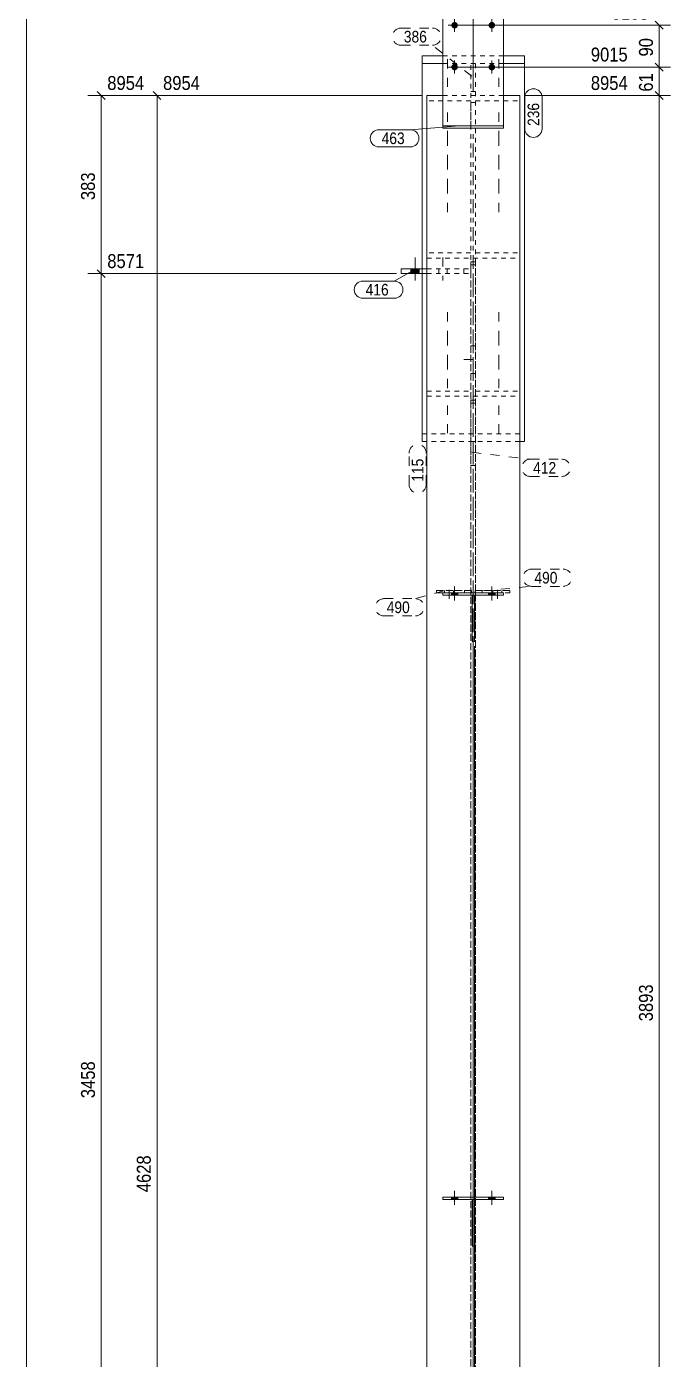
# Model space of a CAD drawing. Header units: millimetres. Extents: x 2 to 579, y 1 to 825.
# Drawn here: x 5 to 143.4, y 393.4 to 680 of the extents above; entities that cross this region are included whole.
import ezdxf

# ---------------------------------------------------------------- set-up
doc = ezdxf.new("R2010")
doc.units = ezdxf.units.MM
for name, pattern in [('XKITLINE00', [0]), ('XKITLINE01', [4, 1, -1, 1, -1]), ('XKITLINE02', [4, 2, -2]), ('XKITLINE03', [6, 3, -1, 1, -1])]:
    doc.linetypes.add(name, pattern=pattern)
for name, color, linetype, lineweight in [('Bolt', 3, 'Continuous', 0), ('Dimensions', 7, 'Continuous', 0), ('DrawingSheet', 5, 'Continuous', 0), ('Part', 2, 'Continuous', 0), ('PartMark', 7, 'Continuous', 0)]:
    doc.layers.add(name, color=color, linetype=linetype, lineweight=lineweight)
doc.styles.add('ARIAL', font='ARIAL.TTF')

# ---------------------------------------------------------------- blocks, each defined once
blk = doc.blocks.new('*A48')
at = {"layer": 'Bolt', "color": 3, "linetype": 'XKITLINE02', "lineweight": 0}
for p, q in [((95.54, 667.07), (95.54, 673.62)), ((106.54, 667.07), (106.54, 673.62)), ((95.54, 655.61), (95.54, 662.17)), ((106.54, 655.61), (106.54, 662.17)), ((95.54, 650.45), (95.54, 657.01)), ((106.54, 650.45), (106.54, 657.01)), ((95.54, 645.3), (95.54, 651.85)), ((106.54, 645.3), (106.54, 651.85)), ((95.54, 640.14), (95.54, 646.7)), ((106.54, 640.14), (106.54, 646.7)), ((95.54, 612.64), (95.54, 619.2)), ((106.54, 612.64), (106.54, 619.2)), ((95.54, 607.49), (95.54, 614.04)), ((106.54, 607.49), (106.54, 614.04)), ((95.54, 602.33), (95.54, 608.89)), ((106.54, 602.33), (106.54, 608.89)), ((95.54, 592.59), (95.54, 599.15)), ((106.54, 592.59), (106.54, 599.15))]:
    blk.add_line(p, q, dxfattribs=at)
blk = doc.blocks.new('*A50')
at = {"layer": 'Bolt', "color": 3, "linetype": 'XKITLINE02', "lineweight": 0}
for p, q in [((100.54, 611.43), (101.54, 611.43)), ((99.04, 608.43), (103.04, 608.43)), ((100.54, 605.43), (101.54, 605.43))]:
    blk.add_line(p, q, dxfattribs=at)
blk = doc.blocks.new('*A52')
at = {"layer": 'Bolt'}
for points in [[(97.07, 681.05), (97.11, 681.05), (97.14, 681.05), (97.18, 681.04), (97.21, 681.03), (97.24, 681.02), (97.28, 681.01), (97.31, 681), (97.34, 680.99), (97.37, 680.97), (97.4, 680.95), (97.43, 680.93), (97.46, 680.91), (97.48, 680.89), (97.51, 680.87), (97.53, 680.85), (97.56, 680.82), (97.58, 680.8), (97.6, 680.77), (97.62, 680.74), (97.64, 680.71), (97.66, 680.68), (97.67, 680.65), (97.69, 680.62), (97.7, 680.59), (97.71, 680.56), (97.72, 680.52), (97.73, 680.49), (97.73, 680.46), (97.74, 680.42), (97.74, 680.39), (97.74, 680.35), (97.74, 680.32), (97.74, 680.28), (97.73, 680.25), (97.73, 680.22), (97.72, 680.18), (97.71, 680.15), (97.7, 680.12), (97.69, 680.08), (97.67, 680.05), (97.66, 680.02), (97.64, 679.99), (97.62, 679.96), (97.6, 679.94), (97.58, 679.91), (97.56, 679.88), (97.53, 679.86), (97.51, 679.83), (97.48, 679.81), (97.46, 679.79), (97.43, 679.77), (97.4, 679.75), (97.37, 679.74), (97.34, 679.72), (97.31, 679.71), (97.28, 679.69), (97.24, 679.68), (97.21, 679.67), (97.18, 679.67), (97.14, 679.66), (97.11, 679.66), (97.07, 679.65), (97.04, 679.65), (97.01, 679.65), (96.97, 679.66), (96.94, 679.66), (96.9, 679.67), (96.87, 679.67), (96.84, 679.68), (96.8, 679.69), (96.77, 679.71), (96.74, 679.72), (96.71, 679.74), (96.68, 679.75), (96.65, 679.77), (96.62, 679.79), (96.6, 679.81), (96.57, 679.83), (96.54, 679.86), (96.52, 679.88), (96.5, 679.91), (96.48, 679.94), (96.46, 679.96), (96.44, 679.99), (96.42, 680.02), (96.41, 680.05), (96.39, 680.08), (96.38, 680.12), (96.37, 680.15), (96.36, 680.18), (96.35, 680.22), (96.35, 680.25), (96.34, 680.28), (96.34, 680.32), (96.34, 680.35), (96.34, 680.39), (96.34, 680.42), (96.35, 680.46), (96.35, 680.49), (96.36, 680.52), (96.37, 680.56), (96.38, 680.59), (96.39, 680.62), (96.41, 680.65), (96.42, 680.68), (96.44, 680.71), (96.46, 680.74), (96.48, 680.77), (96.5, 680.8), (96.52, 680.82), (96.54, 680.85), (96.57, 680.87), (96.6, 680.89), (96.62, 680.91), (96.65, 680.93), (96.68, 680.95), (96.71, 680.97), (96.74, 680.99), (96.77, 681), (96.8, 681.01), (96.84, 681.02), (96.87, 681.03), (96.9, 681.04), (96.94, 681.05), (96.97, 681.05), (97.01, 681.05), (97.04, 681.05)], [(97.07, 672.05), (97.11, 672.05), (97.14, 672.05), (97.18, 672.04), (97.21, 672.03), (97.24, 672.02), (97.28, 672.01), (97.31, 672), (97.34, 671.99), (97.37, 671.97), (97.4, 671.95), (97.43, 671.93), (97.46, 671.91), (97.48, 671.89), (97.51, 671.87), (97.53, 671.85), (97.56, 671.82), (97.58, 671.8), (97.6, 671.77), (97.62, 671.74), (97.64, 671.71), (97.66, 671.68), (97.67, 671.65), (97.69, 671.62), (97.7, 671.59), (97.71, 671.56), (97.72, 671.52), (97.73, 671.49), (97.73, 671.46), (97.74, 671.42), (97.74, 671.39), (97.74, 671.35), (97.74, 671.32), (97.74, 671.28), (97.73, 671.25), (97.73, 671.22), (97.72, 671.18), (97.71, 671.15), (97.7, 671.12), (97.69, 671.08), (97.67, 671.05), (97.66, 671.02), (97.64, 670.99), (97.62, 670.96), (97.6, 670.94), (97.58, 670.91), (97.56, 670.88), (97.53, 670.86), (97.51, 670.83), (97.48, 670.81), (97.46, 670.79), (97.43, 670.77), (97.4, 670.75), (97.37, 670.74), (97.34, 670.72), (97.31, 670.71), (97.28, 670.69), (97.24, 670.68), (97.21, 670.67), (97.18, 670.67), (97.14, 670.66), (97.11, 670.66), (97.07, 670.65), (97.04, 670.65), (97.01, 670.65), (96.97, 670.66), (96.94, 670.66), (96.9, 670.67), (96.87, 670.67), (96.84, 670.68), (96.8, 670.69), (96.77, 670.71), (96.74, 670.72), (96.71, 670.74), (96.68, 670.75), (96.65, 670.77), (96.62, 670.79), (96.6, 670.81), (96.57, 670.83), (96.54, 670.86), (96.52, 670.88), (96.5, 670.91), (96.48, 670.94), (96.46, 670.96), (96.44, 670.99), (96.42, 671.02), (96.41, 671.05), (96.39, 671.08), (96.38, 671.12), (96.37, 671.15), (96.36, 671.18), (96.35, 671.22), (96.35, 671.25), (96.34, 671.28), (96.34, 671.32), (96.34, 671.35), (96.34, 671.39), (96.34, 671.42), (96.35, 671.46), (96.35, 671.49), (96.36, 671.52), (96.37, 671.56), (96.38, 671.59), (96.39, 671.62), (96.41, 671.65), (96.42, 671.68), (96.44, 671.71), (96.46, 671.74), (96.48, 671.77), (96.5, 671.8), (96.52, 671.82), (96.54, 671.85), (96.57, 671.87), (96.6, 671.89), (96.62, 671.91), (96.65, 671.93), (96.68, 671.95), (96.71, 671.97), (96.74, 671.99), (96.77, 672), (96.8, 672.01), (96.84, 672.02), (96.87, 672.03), (96.9, 672.04), (96.94, 672.05), (96.97, 672.05), (97.01, 672.05), (97.04, 672.05)]]:
    blk.add_hatch(color=3, dxfattribs=at).paths.add_polyline_path(points, flags=17)
at = {"layer": 'Bolt', "color": 3, "linetype": 'XKITLINE00', "lineweight": 0}
for p, q in [((98.44, 680.35), (95.64, 680.35)), ((97.04, 681.75), (97.04, 678.95)), ((98.44, 671.35), (95.64, 671.35)), ((97.04, 672.75), (97.04, 669.95))]:
    blk.add_line(p, q, dxfattribs=at)
blk = doc.blocks.new('*A53')
at = {"layer": 'Bolt'}
for points in [[(105.07, 681.05), (105.11, 681.05), (105.14, 681.05), (105.18, 681.04), (105.21, 681.03), (105.24, 681.02), (105.28, 681.01), (105.31, 681), (105.34, 680.99), (105.37, 680.97), (105.4, 680.95), (105.43, 680.93), (105.46, 680.91), (105.48, 680.89), (105.51, 680.87), (105.53, 680.85), (105.56, 680.82), (105.58, 680.8), (105.6, 680.77), (105.62, 680.74), (105.64, 680.71), (105.66, 680.68), (105.67, 680.65), (105.69, 680.62), (105.7, 680.59), (105.71, 680.56), (105.72, 680.52), (105.73, 680.49), (105.73, 680.46), (105.74, 680.42), (105.74, 680.39), (105.74, 680.35), (105.74, 680.32), (105.74, 680.28), (105.73, 680.25), (105.73, 680.22), (105.72, 680.18), (105.71, 680.15), (105.7, 680.12), (105.69, 680.08), (105.67, 680.05), (105.66, 680.02), (105.64, 679.99), (105.62, 679.96), (105.6, 679.94), (105.58, 679.91), (105.56, 679.88), (105.53, 679.86), (105.51, 679.83), (105.48, 679.81), (105.46, 679.79), (105.43, 679.77), (105.4, 679.75), (105.37, 679.74), (105.34, 679.72), (105.31, 679.71), (105.28, 679.69), (105.24, 679.68), (105.21, 679.67), (105.18, 679.67), (105.14, 679.66), (105.11, 679.66), (105.07, 679.65), (105.04, 679.65), (105.01, 679.65), (104.97, 679.66), (104.94, 679.66), (104.9, 679.67), (104.87, 679.67), (104.84, 679.68), (104.8, 679.69), (104.77, 679.71), (104.74, 679.72), (104.71, 679.74), (104.68, 679.75), (104.65, 679.77), (104.62, 679.79), (104.6, 679.81), (104.57, 679.83), (104.54, 679.86), (104.52, 679.88), (104.5, 679.91), (104.48, 679.94), (104.46, 679.96), (104.44, 679.99), (104.42, 680.02), (104.41, 680.05), (104.39, 680.08), (104.38, 680.12), (104.37, 680.15), (104.36, 680.18), (104.35, 680.22), (104.35, 680.25), (104.34, 680.28), (104.34, 680.32), (104.34, 680.35), (104.34, 680.39), (104.34, 680.42), (104.35, 680.46), (104.35, 680.49), (104.36, 680.52), (104.37, 680.56), (104.38, 680.59), (104.39, 680.62), (104.41, 680.65), (104.42, 680.68), (104.44, 680.71), (104.46, 680.74), (104.48, 680.77), (104.5, 680.8), (104.52, 680.82), (104.54, 680.85), (104.57, 680.87), (104.6, 680.89), (104.62, 680.91), (104.65, 680.93), (104.68, 680.95), (104.71, 680.97), (104.74, 680.99), (104.77, 681), (104.8, 681.01), (104.84, 681.02), (104.87, 681.03), (104.9, 681.04), (104.94, 681.05), (104.97, 681.05), (105.01, 681.05), (105.04, 681.05)], [(105.07, 672.05), (105.11, 672.05), (105.14, 672.05), (105.18, 672.04), (105.21, 672.03), (105.24, 672.02), (105.28, 672.01), (105.31, 672), (105.34, 671.99), (105.37, 671.97), (105.4, 671.95), (105.43, 671.93), (105.46, 671.91), (105.48, 671.89), (105.51, 671.87), (105.53, 671.85), (105.56, 671.82), (105.58, 671.8), (105.6, 671.77), (105.62, 671.74), (105.64, 671.71), (105.66, 671.68), (105.67, 671.65), (105.69, 671.62), (105.7, 671.59), (105.71, 671.56), (105.72, 671.52), (105.73, 671.49), (105.73, 671.46), (105.74, 671.42), (105.74, 671.39), (105.74, 671.35), (105.74, 671.32), (105.74, 671.28), (105.73, 671.25), (105.73, 671.22), (105.72, 671.18), (105.71, 671.15), (105.7, 671.12), (105.69, 671.08), (105.67, 671.05), (105.66, 671.02), (105.64, 670.99), (105.62, 670.96), (105.6, 670.94), (105.58, 670.91), (105.56, 670.88), (105.53, 670.86), (105.51, 670.83), (105.48, 670.81), (105.46, 670.79), (105.43, 670.77), (105.4, 670.75), (105.37, 670.74), (105.34, 670.72), (105.31, 670.71), (105.28, 670.69), (105.24, 670.68), (105.21, 670.67), (105.18, 670.67), (105.14, 670.66), (105.11, 670.66), (105.07, 670.65), (105.04, 670.65), (105.01, 670.65), (104.97, 670.66), (104.94, 670.66), (104.9, 670.67), (104.87, 670.67), (104.84, 670.68), (104.8, 670.69), (104.77, 670.71), (104.74, 670.72), (104.71, 670.74), (104.68, 670.75), (104.65, 670.77), (104.62, 670.79), (104.6, 670.81), (104.57, 670.83), (104.54, 670.86), (104.52, 670.88), (104.5, 670.91), (104.48, 670.94), (104.46, 670.96), (104.44, 670.99), (104.42, 671.02), (104.41, 671.05), (104.39, 671.08), (104.38, 671.12), (104.37, 671.15), (104.36, 671.18), (104.35, 671.22), (104.35, 671.25), (104.34, 671.28), (104.34, 671.32), (104.34, 671.35), (104.34, 671.39), (104.34, 671.42), (104.35, 671.46), (104.35, 671.49), (104.36, 671.52), (104.37, 671.56), (104.38, 671.59), (104.39, 671.62), (104.41, 671.65), (104.42, 671.68), (104.44, 671.71), (104.46, 671.74), (104.48, 671.77), (104.5, 671.8), (104.52, 671.82), (104.54, 671.85), (104.57, 671.87), (104.6, 671.89), (104.62, 671.91), (104.65, 671.93), (104.68, 671.95), (104.71, 671.97), (104.74, 671.99), (104.77, 672), (104.8, 672.01), (104.84, 672.02), (104.87, 672.03), (104.9, 672.04), (104.94, 672.05), (104.97, 672.05), (105.01, 672.05), (105.04, 672.05)]]:
    blk.add_hatch(color=3, dxfattribs=at).paths.add_polyline_path(points, flags=17)
at = {"layer": 'Bolt', "color": 3, "linetype": 'XKITLINE00', "lineweight": 0}
for p, q in [((106.44, 680.35), (103.64, 680.35)), ((105.04, 681.75), (105.04, 678.95)), ((106.44, 671.35), (103.64, 671.35)), ((105.04, 672.75), (105.04, 669.95))]:
    blk.add_line(p, q, dxfattribs=at)
blk = doc.blocks.new('*A54')
at = {"layer": 'Bolt'}
for points in [[(97.74, 428.31), (97.74, 427.81), (96.34, 427.81), (96.34, 428.31)], [(97.74, 428.31), (97.74, 427.81), (96.34, 427.81), (96.34, 428.31)], [(105.74, 428.31), (105.74, 427.81), (104.34, 427.81), (104.34, 428.31)], [(105.74, 428.31), (105.74, 427.81), (104.34, 427.81), (104.34, 428.31)]]:
    blk.add_hatch(color=3, dxfattribs=at).paths.add_polyline_path(points, flags=17)
at = {"layer": 'Bolt', "color": 3, "linetype": 'XKITLINE00', "lineweight": 0}
for p, q in [((96.34, 427.81), (96.34, 428.31)), ((96.34, 427.81), (96.34, 428.31)), ((97.04, 426.65), (97.04, 429.65)), ((97.04, 426.65), (97.04, 429.65)), ((97.74, 427.81), (97.74, 428.31)), ((97.74, 427.81), (97.74, 428.31)), ((104.34, 427.81), (104.34, 428.31)), ((104.34, 427.81), (104.34, 428.31)), ((105.04, 426.65), (105.04, 429.65)), ((105.04, 426.65), (105.04, 429.65)), ((105.74, 427.81), (105.74, 428.31)), ((105.74, 427.81), (105.74, 428.31))]:
    blk.add_line(p, q, dxfattribs=at)
blk = doc.blocks.new('*A55')
at = {"layer": 'Bolt', "color": 3, "linetype": 'XKITLINE02', "lineweight": 0}
for p, q in [((95.84, 556.96), (95.84, 559.96)), ((94.86, 558.31), (94.86, 558.81)), ((96.82, 558.31), (96.82, 558.81))]:
    blk.add_line(p, q, dxfattribs=at)
blk = doc.blocks.new('*A56')
at = {"layer": 'Bolt', "color": 3, "linetype": 'XKITLINE02', "lineweight": 0}
for p, q in [((106.24, 556.96), (106.24, 559.96)), ((105.26, 558.31), (105.26, 558.81)), ((107.22, 558.31), (107.22, 558.81))]:
    blk.add_line(p, q, dxfattribs=at)
blk = doc.blocks.new('*A57')
at = {"layer": 'Bolt'}
for points in [[(97.74, 558.31), (97.74, 557.81), (96.34, 557.81), (96.34, 558.31)], [(97.74, 558.31), (97.74, 557.81), (96.34, 557.81), (96.34, 558.31)], [(105.74, 558.31), (105.74, 557.81), (104.34, 557.81), (104.34, 558.31)], [(105.74, 558.31), (105.74, 557.81), (104.34, 557.81), (104.34, 558.31)]]:
    blk.add_hatch(color=3, dxfattribs=at).paths.add_polyline_path(points, flags=17)
at = {"layer": 'Bolt', "color": 3, "linetype": 'XKITLINE00', "lineweight": 0}
for p, q in [((97.04, 556.65), (97.04, 559.65)), ((97.04, 556.65), (97.04, 559.65)), ((105.04, 556.65), (105.04, 559.65)), ((105.04, 556.65), (105.04, 559.65)), ((96.34, 557.81), (96.34, 558.31)), ((96.34, 557.81), (96.34, 558.31)), ((97.74, 557.81), (97.74, 558.31)), ((97.74, 557.81), (97.74, 558.31)), ((104.34, 557.81), (104.34, 558.31)), ((104.34, 557.81), (104.34, 558.31)), ((105.74, 557.81), (105.74, 558.31)), ((105.74, 557.81), (105.74, 558.31))]:
    blk.add_line(p, q, dxfattribs=at)
blk = doc.blocks.new('*A59')
at = {"layer": 'Bolt'}
blk.add_hatch(color=3, dxfattribs=at).paths.add_polyline_path([(87.64, 626.93), (87.64, 627.93), (89.44, 627.93), (89.44, 626.93)], flags=17)
blk.add_hatch(color=3, dxfattribs=at).paths.add_polyline_path([(87.64, 626.93), (87.64, 627.93), (89.44, 627.93), (89.44, 626.93)], flags=17)
at = {"layer": 'Bolt', "color": 3, "linetype": 'XKITLINE00', "lineweight": 0}
for p, q in [((87.64, 627.93), (87.64, 626.93)), ((87.64, 627.93), (87.64, 626.93)), ((88.54, 630.43), (88.54, 625.43)), ((88.54, 630.43), (88.54, 625.43)), ((89.44, 627.93), (89.44, 626.93)), ((89.44, 627.93), (89.44, 626.93))]:
    blk.add_line(p, q, dxfattribs=at)
at = {"layer": 'Bolt', "color": 3, "linetype": 'XKITLINE02', "lineweight": 0}
for p, q in [((93.64, 627.93), (93.64, 626.93)), ((93.64, 627.93), (93.64, 626.93)), ((94.54, 630.43), (94.54, 625.43)), ((94.54, 630.43), (94.54, 625.43)), ((95.44, 627.93), (95.44, 626.93)), ((95.44, 627.93), (95.44, 626.93))]:
    blk.add_line(p, q, dxfattribs=at)
blk = doc.blocks.new('*A61')
at = {"layer": 'Part', "color": 2, "linetype": 'XKITLINE00', "lineweight": 0}
for p, q in [((90.04, 673.74), (94.54, 673.74)), ((90.04, 673.74), (90.04, 627.93)), ((112.04, 673.74), (107.54, 673.74)), ((112.04, 673.74), (112.04, 590.81)), ((90.04, 672.1), (94.54, 672.1)), ((112.04, 672.1), (107.54, 672.1)), ((90.04, 626.93), (90.04, 590.81)), ((90.04, 590.81), (91.04, 590.81)), ((112.04, 590.81), (111.04, 590.81))]:
    blk.add_line(p, q, dxfattribs=at)
at = {"layer": 'Part', "color": 7, "linetype": 'XKITLINE01', "lineweight": 0}
for p, q in [((107.54, 673.74), (94.54, 673.74)), ((90.04, 672.1), (90.04, 626.93)), ((107.54, 672.1), (94.54, 672.1)), ((90.04, 592.45), (112.04, 592.45)), ((111.04, 590.81), (91.04, 590.81))]:
    blk.add_line(p, q, dxfattribs=at)
blk = doc.blocks.new('*A62')
at = {"layer": 'Part', "color": 2, "linetype": 'XKITLINE00', "lineweight": 0}
for p, q in [((91.04, 665.23), (94.54, 665.23)), ((91.04, 665.23), (91.04, 147.93)), ((111.04, 665.23), (107.54, 665.23)), ((111.04, 665.23), (111.04, 147.93))]:
    blk.add_line(p, q, dxfattribs=at)
at = {"layer": 'Part', "color": 7, "linetype": 'XKITLINE01', "lineweight": 0}
for p, q in [((107.54, 665.23), (94.54, 665.23)), ((100.54, 664.11), (91.04, 664.11)), ((100.54, 147.93), (100.54, 664.11)), ((101.54, 664.11), (101.54, 147.93)), ((101.54, 664.11), (111.04, 664.11)), ((100.54, 631.4), (91.04, 631.4)), ((101.54, 631.4), (111.04, 631.4)), ((91.04, 630.28), (111.04, 630.28))]:
    blk.add_line(p, q, dxfattribs=at)
at = {"layer": 'Part', "color": 7, "linetype": 'XKITLINE03', "lineweight": 0}
blk.add_line((101.04, 147.93), (101.04, 657.76), dxfattribs=at)
blk = doc.blocks.new('*A65')
at = {"layer": 'Part', "color": 2, "linetype": 'XKITLINE00', "lineweight": 0}
for p, q in [((94.54, 683.75), (107.54, 683.75)), ((94.54, 683.75), (94.54, 658.75)), ((107.54, 683.75), (107.54, 658.75)), ((107.54, 658.75), (94.54, 658.75))]:
    blk.add_line(p, q, dxfattribs=at)
at = {"layer": 'Part', "color": 7, "linetype": 'XKITLINE01', "lineweight": 0}
for p, q in [((107.54, 683.75), (94.54, 683.75)), ((94.54, 658.75), (107.54, 658.75))]:
    blk.add_line(p, q, dxfattribs=at)
blk = doc.blocks.new('*A66')
at = {"layer": 'Part', "color": 2, "linetype": 'XKITLINE00', "lineweight": 0}
for p, q in [((100.79, 427.81), (100.79, 417.81)), ((101.29, 427.81), (101.29, 417.81)), ((100.79, 417.81), (101.29, 417.81))]:
    blk.add_line(p, q, dxfattribs=at)
at = {"layer": 'Part', "color": 7, "linetype": 'XKITLINE01', "lineweight": 0}
blk.add_line((100.79, 427.81), (101.29, 427.81), dxfattribs=at)
blk.add_line((100.79, 427.81), (101.29, 427.81), dxfattribs=at)
blk = doc.blocks.new('*A67')
at = {"layer": 'Part', "color": 2, "linetype": 'XKITLINE00', "lineweight": 0}
for p, q in [((94.54, 428.31), (94.54, 428.31)), ((94.54, 428.31), (107.54, 428.31)), ((94.54, 428.31), (94.54, 427.81)), ((107.54, 427.81), (94.54, 427.81)), ((107.54, 428.31), (107.54, 428.31)), ((107.54, 428.31), (107.54, 427.81))]:
    blk.add_line(p, q, dxfattribs=at)
at = {"layer": 'Part', "color": 7, "linetype": 'XKITLINE01', "lineweight": 0}
for p, q in [((107.54, 428.31), (94.54, 428.31)), ((107.54, 427.81), (94.54, 427.81))]:
    blk.add_line(p, q, dxfattribs=at)
blk = doc.blocks.new('*A68')
at = {"layer": 'Part', "color": 7, "linetype": 'XKITLINE01', "lineweight": 0}
for p, q in [((93.14, 558.31), (93.14, 558.81)), ((93.14, 558.81), (100.64, 558.81)), ((100.64, 558.81), (93.14, 558.81)), ((93.14, 558.31), (100.64, 558.31)), ((100.64, 558.31), (93.14, 558.31)), ((93.14, 558.31), (93.14, 558.31)), ((99.14, 558.31), (99.14, 558.81)), ((100.64, 558.31), (100.64, 558.81)), ((100.64, 558.31), (100.64, 558.31))]:
    blk.add_line(p, q, dxfattribs=at)
blk = doc.blocks.new('*A69')
at = {"layer": 'Part', "color": 7, "linetype": 'XKITLINE01', "lineweight": 0}
for p, q in [((108.94, 558.81), (101.44, 558.81)), ((101.44, 558.81), (101.44, 558.81)), ((101.44, 558.81), (108.94, 558.81)), ((101.44, 558.31), (101.44, 558.81)), ((108.94, 558.31), (101.44, 558.31)), ((108.94, 558.31), (101.44, 558.31)), ((102.94, 558.31), (102.94, 558.81)), ((108.94, 558.81), (108.94, 558.81)), ((108.94, 558.81), (108.94, 558.31))]:
    blk.add_line(p, q, dxfattribs=at)
blk = doc.blocks.new('*A70')
at = {"layer": 'Part', "color": 7, "linetype": 'XKITLINE01', "lineweight": 0}
for p, q in [((100.54, 658.75), (100.54, 672.1)), ((100.54, 672.1), (101.54, 672.1)), ((101.54, 672.1), (101.54, 658.75)), ((100.54, 666.09), (101.54, 666.09)), ((100.54, 663.73), (101.54, 663.73)), ((100.54, 658.75), (101.54, 658.75)), ((101.54, 658.75), (100.54, 658.75))]:
    blk.add_line(p, q, dxfattribs=at)
blk = doc.blocks.new('*A71')
at = {"layer": 'Part', "color": 2, "linetype": 'XKITLINE00', "lineweight": 0}
for p, q in [((94.54, 658.75), (107.54, 658.75)), ((94.54, 658.75), (94.54, 658.25)), ((94.54, 658.25), (107.54, 658.25)), ((107.54, 658.75), (107.54, 658.25))]:
    blk.add_line(p, q, dxfattribs=at)
blk = doc.blocks.new('*A72')
at = {"layer": 'Part', "color": 2, "linetype": 'XKITLINE00', "lineweight": 0}
for p, q in [((94.54, 558.31), (94.54, 558.31)), ((94.54, 558.31), (107.54, 558.31)), ((94.54, 558.31), (94.54, 557.81)), ((107.54, 557.81), (94.54, 557.81)), ((107.54, 558.31), (107.54, 558.31)), ((107.54, 558.31), (107.54, 557.81))]:
    blk.add_line(p, q, dxfattribs=at)
at = {"layer": 'Part', "color": 7, "linetype": 'XKITLINE01', "lineweight": 0}
for p, q in [((107.54, 558.31), (94.54, 558.31)), ((107.54, 557.81), (94.54, 557.81))]:
    blk.add_line(p, q, dxfattribs=at)
blk = doc.blocks.new('*A73')
at = {"layer": 'Part', "color": 2, "linetype": 'XKITLINE00', "lineweight": 0}
for p, q in [((100.79, 557.81), (100.79, 547.81)), ((101.29, 557.81), (101.29, 547.81)), ((100.79, 547.81), (101.29, 547.81))]:
    blk.add_line(p, q, dxfattribs=at)
at = {"layer": 'Part', "color": 7, "linetype": 'XKITLINE01', "lineweight": 0}
blk.add_line((100.79, 557.81), (101.29, 557.81), dxfattribs=at)
blk.add_line((100.79, 557.81), (101.29, 557.81), dxfattribs=at)
blk = doc.blocks.new('*A75')
at = {"layer": 'Part', "color": 7, "linetype": 'XKITLINE01', "lineweight": 0}
for p, q in [((100.54, 629.45), (100.54, 230.28)), ((101.54, 629.44), (100.54, 629.45)), ((100.54, 628.81), (101.54, 628.81)), ((101.54, 629.44), (101.54, 230.28)), ((91.04, 601.64), (91.04, 230.11)), ((91.04, 601.64), (100.54, 601.64)), ((91.04, 600.59), (111.04, 600.59)), ((101.54, 601.64), (111.04, 601.64)), ((111.04, 230.11), (111.04, 601.64))]:
    blk.add_line(p, q, dxfattribs=at)
at = {"layer": 'Part', "color": 7, "linetype": 'XKITLINE03', "lineweight": 0}
blk.add_line((101.04, 626.85), (101.04, 433.67), dxfattribs=at)
blk = doc.blocks.new('*A76')
at = {"layer": 'Part', "color": 7, "linetype": 'XKITLINE01', "lineweight": 0}
for p, q in [((101.54, 599.73), (100.54, 599.73)), ((100.54, 599.73), (100.54, 585.68)), ((100.54, 599.1), (101.54, 599.1)), ((101.54, 599.73), (101.54, 585.68)), ((100.54, 590.81), (101.54, 590.81)), ((101.54, 585.68), (100.54, 585.68))]:
    blk.add_line(p, q, dxfattribs=at)
blk = doc.blocks.new('*A81')
at = {"layer": 'Part', "color": 2, "linetype": 'XKITLINE00', "lineweight": 0}
for p, q in [((85.54, 627.93), (91.04, 627.93)), ((85.54, 627.93), (85.54, 626.93)), ((85.54, 626.93), (91.04, 626.93))]:
    blk.add_line(p, q, dxfattribs=at)
at = {"layer": 'Part', "color": 7, "linetype": 'XKITLINE01', "lineweight": 0}
for p, q in [((91.04, 627.93), (100.54, 627.93)), ((99.04, 627.93), (99.04, 626.93)), ((100.54, 627.93), (100.54, 626.93)), ((91.04, 626.93), (100.54, 626.93))]:
    blk.add_line(p, q, dxfattribs=at)
blk = doc.blocks.new('*A123')
at = {"layer": 'DrawingSheet', "color": 5, "linetype": 'XKITLINE00', "lineweight": 0}
blk.add_line((5, 825), (5, 5), dxfattribs=at)
blk = doc.blocks.new('*A197')
at = {"layer": 'Dimensions', "color": 7, "linetype": 'XKITLINE00', "lineweight": 0}
for p, q in [((112.04, 665.23), (143.44, 665.23)), ((140.19, 666.08), (141.89, 664.38)), ((141.04, 275.94), (141.04, 665.23))]:
    blk.add_line(p, q, dxfattribs=at)
at = {"layer": 'Dimensions', "color": 3}
blk.add_point((141.04, 665.23), dxfattribs=at)
at = {"layer": 'Dimensions', "color": 3, "style": 'ARIAL', "width": 0.85}
blk.add_text('8954', height=3, dxfattribs=at).set_placement((126.34, 666.43))
blk.add_text('3893', height=3, rotation=90.0002, dxfattribs=at).set_placement((139.69, 466.14))
blk = doc.blocks.new('*A198')
at = {"layer": 'Dimensions', "color": 7, "linetype": 'XKITLINE00', "lineweight": 0}
for p, q in [((20.19, 627.78), (21.89, 626.08)), ((84.54, 626.93), (18.19, 626.93)), ((21.04, 281.17), (21.04, 626.93))]:
    blk.add_line(p, q, dxfattribs=at)
at = {"layer": 'Dimensions', "color": 3}
blk.add_point((21.04, 626.93), dxfattribs=at)
at = {"layer": 'Dimensions', "color": 3, "style": 'ARIAL', "width": 0.85}
blk.add_text('8571', height=3, dxfattribs=at).set_placement((22.34, 628.13))
blk.add_text('3458', height=3, rotation=90.0002, dxfattribs=at).set_placement((19.69, 449.6))
blk = doc.blocks.new('*A199')
at = {"layer": 'Dimensions', "color": 7, "linetype": 'XKITLINE00', "lineweight": 0}
for p, q in [((90.04, 665.23), (30.19, 665.23)), ((32.19, 666.08), (33.89, 664.38)), ((33.04, 202.43), (33.04, 665.23))]:
    blk.add_line(p, q, dxfattribs=at)
at = {"layer": 'Dimensions', "color": 3}
blk.add_point((33.04, 665.23), dxfattribs=at)
at = {"layer": 'Dimensions', "color": 3, "style": 'ARIAL', "width": 0.85}
blk.add_text('8954', height=3, dxfattribs=at).set_placement((34.34, 666.43))
blk.add_text('4628', height=3, rotation=90.0002, dxfattribs=at).set_placement((31.69, 429.38))
blk = doc.blocks.new('*A200')
at = {"layer": 'Dimensions', "color": 7, "linetype": 'XKITLINE00', "lineweight": 0}
for p, q in [((101.04, 546.81), (101.04, 185.43)), ((101.29, 546.81), (101.29, 185.43))]:
    blk.add_line(p, q, dxfattribs=at)
blk = doc.blocks.new('*A201')
at = {"layer": 'PartMark', "color": 7, "linetype": 'XKITLINE02', "lineweight": 0}
for p, q in [((113.6, 563.38), (120.36, 563.38)), ((102.97, 558.68), (113.6, 559.68)), ((113.6, 559.68), (120.36, 559.68))]:
    blk.add_line(p, q, dxfattribs=at)
for centre, start, end in [((113.6, 561.53), 90, 270), ((120.36, 561.53), 270, 90)]:
    blk.add_arc(centre, 1.85, start, end, dxfattribs=at)
at = {"layer": 'PartMark', "color": 3, "style": 'ARIAL', "width": 0.85}
blk.add_text('490', height=2.5, dxfattribs=at).set_placement((114.2, 560.28))
blk = doc.blocks.new('*A202')
at = {"layer": 'PartMark', "color": 7, "linetype": 'XKITLINE02', "lineweight": 0}
for p, q in [((81.84, 557.03), (88.61, 557.03)), ((94.67, 558.68), (88.61, 557.03)), ((81.84, 553.33), (88.61, 553.33))]:
    blk.add_line(p, q, dxfattribs=at)
for centre, start, end in [((81.84, 555.18), 90, 270), ((88.61, 555.18), 270, 90)]:
    blk.add_arc(centre, 1.85, start, end, dxfattribs=at)
at = {"layer": 'PartMark', "color": 3, "style": 'ARIAL', "width": 0.85}
blk.add_text('490', height=2.5, dxfattribs=at).set_placement((82.44, 553.93))
blk = doc.blocks.new('*A205')
at = {"layer": 'PartMark', "color": 7, "linetype": 'XKITLINE00', "lineweight": 0}
for p, q in [((112.14, 658.09), (112.14, 664.85)), ((115.84, 658.09), (115.84, 664.85))]:
    blk.add_line(p, q, dxfattribs=at)
for centre, start, end in [((113.99, 664.85), 0, 180), ((113.99, 658.09), 180, 0)]:
    blk.add_arc(centre, 1.85, start, end, dxfattribs=at)
at = {"layer": 'PartMark', "color": 3, "style": 'ARIAL', "width": 0.85}
blk.add_text('236', height=2.5, rotation=90.0002, dxfattribs=at).set_placement((115.24, 658.69))
blk = doc.blocks.new('*A239')
at = {"layer": 'Dimensions', "color": 7, "linetype": 'XKITLINE00', "lineweight": 0}
for p, q in [((98.04, 671.35), (143.44, 671.35)), ((140.19, 672.2), (141.89, 670.5)), ((141.04, 665.23), (141.04, 671.35)), ((112.04, 665.23), (143.44, 665.23)), ((140.19, 666.08), (141.89, 664.38))]:
    blk.add_line(p, q, dxfattribs=at)
at = {"layer": 'Dimensions', "color": 3}
for p in [(141.04, 671.35), (141.04, 665.23)]:
    blk.add_point(p, dxfattribs=at)
at = {"layer": 'Dimensions', "color": 3, "style": 'ARIAL', "width": 0.85}
blk.add_text('9015', height=3, dxfattribs=at).set_placement((126.34, 672.55))
blk.add_text('61', height=3, rotation=90.0002, dxfattribs=at).set_placement((139.69, 666.07))
blk = doc.blocks.new('*A240')
at = {"layer": 'Dimensions', "color": 7, "linetype": 'XKITLINE00', "lineweight": 0}
for p, q in [((98.04, 680.35), (143.44, 680.35)), ((140.19, 681.2), (141.89, 679.5)), ((141.04, 671.35), (141.04, 680.35)), ((98.04, 671.35), (143.44, 671.35)), ((140.19, 672.2), (141.89, 670.5))]:
    blk.add_line(p, q, dxfattribs=at)
at = {"layer": 'Dimensions', "color": 3}
for p in [(141.04, 680.35), (141.04, 671.35)]:
    blk.add_point(p, dxfattribs=at)
at = {"layer": 'Dimensions', "color": 3, "style": 'ARIAL', "width": 0.85}
blk.add_text('9105', height=3, dxfattribs=at).set_placement((130.84, 681.55))
blk.add_text('90', height=3, rotation=90.0002, dxfattribs=at).set_placement((139.69, 673.63))
blk = doc.blocks.new('*A241')
at = {"layer": 'Dimensions', "color": 7, "linetype": 'XKITLINE00', "lineweight": 0}
for p, q in [((90.04, 665.23), (18.19, 665.23)), ((20.19, 666.08), (21.89, 664.38)), ((21.04, 626.93), (21.04, 665.23)), ((20.19, 627.78), (21.89, 626.08)), ((84.54, 626.93), (18.19, 626.93))]:
    blk.add_line(p, q, dxfattribs=at)
at = {"layer": 'Dimensions', "color": 3}
for p in [(21.04, 665.23), (21.04, 626.93)]:
    blk.add_point(p, dxfattribs=at)
at = {"layer": 'Dimensions', "color": 3, "style": 'ARIAL', "width": 0.85}
blk.add_text('8954', height=3, dxfattribs=at).set_placement((22.34, 666.43))
blk.add_text('383', height=3, rotation=90.0002, dxfattribs=at).set_placement((19.69, 642.74))
blk = doc.blocks.new('*A242')
at = {"layer": 'Dimensions', "color": 7, "linetype": 'XKITLINE00', "lineweight": 0}
for p, q in [((97.04, 681.35), (97.04, 702.68)), ((101.04, 666.23), (101.04, 702.68)), ((97.89, 700.68), (96.19, 698.98)), ((97.04, 699.83), (101.04, 699.83)), ((101.89, 700.68), (100.19, 698.98))]:
    blk.add_line(p, q, dxfattribs=at)
at = {"layer": 'Dimensions', "color": 3}
for p in [(97.04, 699.83), (101.04, 699.83)]:
    blk.add_point(p, dxfattribs=at)
at = {"layer": 'Dimensions', "color": 3, "style": 'ARIAL', "width": 0.85}
blk.add_text('40', height=3, dxfattribs=at).set_placement((96.81, 701.18))
blk = doc.blocks.new('*A243')
at = {"layer": 'Dimensions', "color": 7, "linetype": 'XKITLINE00', "lineweight": 0}
for p, q in [((101.04, 666.23), (101.04, 702.23)), ((105.04, 681.35), (105.04, 702.23)), ((101.89, 700.68), (100.19, 698.98)), ((101.04, 699.83), (105.04, 699.83)), ((105.89, 700.68), (104.19, 698.98))]:
    blk.add_line(p, q, dxfattribs=at)
at = {"layer": 'Dimensions', "color": 3}
for p in [(101.04, 699.83), (105.04, 699.83)]:
    blk.add_point(p, dxfattribs=at)
at = {"layer": 'Dimensions', "color": 3, "style": 'ARIAL', "width": 0.85}
blk.add_text('40', height=3, dxfattribs=at).set_placement((100.81, 695.48))
blk = doc.blocks.new('*A245')
at = {"layer": 'PartMark', "color": 7, "linetype": 'XKITLINE00', "lineweight": 0}
for p, q in [((88.31, 627.72), (84.07, 625.33)), ((77.31, 625.33), (84.07, 625.33)), ((77.31, 621.63), (84.07, 621.63))]:
    blk.add_line(p, q, dxfattribs=at)
for centre, start, end in [((77.31, 623.48), 90, 270), ((84.07, 623.48), 270, 90)]:
    blk.add_arc(centre, 1.85, start, end, dxfattribs=at)
at = {"layer": 'PartMark', "color": 3, "style": 'ARIAL', "width": 0.85}
blk.add_text('416', height=2.5, dxfattribs=at).set_placement((77.91, 622.23))
blk = doc.blocks.new('*A246')
at = {"layer": 'PartMark', "color": 7, "linetype": 'XKITLINE02', "lineweight": 0}
for p, q in [((100.77, 588.52), (113.33, 587.01)), ((113.33, 587.01), (120.09, 587.01)), ((113.33, 583.31), (120.09, 583.31))]:
    blk.add_line(p, q, dxfattribs=at)
for centre, start, end in [((113.33, 585.16), 90, 270), ((120.09, 585.16), 270, 90)]:
    blk.add_arc(centre, 1.85, start, end, dxfattribs=at)
at = {"layer": 'PartMark', "color": 3, "style": 'ARIAL', "width": 0.85}
blk.add_text('412', height=2.5, dxfattribs=at).set_placement((113.93, 583.91))
blk = doc.blocks.new('*A247')
at = {"layer": 'PartMark', "color": 7, "linetype": 'XKITLINE02', "lineweight": 0}
for p, q in [((87.24, 581.58), (87.24, 588.34)), ((90.94, 581.58), (90.94, 588.34))]:
    blk.add_line(p, q, dxfattribs=at)
for centre, start, end in [((89.09, 588.34), 0, 180), ((89.09, 581.58), 180, 0)]:
    blk.add_arc(centre, 1.85, start, end, dxfattribs=at)
at = {"layer": 'PartMark', "color": 3, "style": 'ARIAL', "width": 0.85}
blk.add_text('115', height=2.5, rotation=90.0002, dxfattribs=at).set_placement((90.34, 582.18))
blk = doc.blocks.new('*A248')
at = {"layer": 'PartMark', "color": 7, "linetype": 'XKITLINE00', "lineweight": 0}
for p, q in [((80.75, 657.89), (87.51, 657.89)), ((97.17, 658.62), (87.51, 657.89)), ((80.75, 654.19), (87.51, 654.19))]:
    blk.add_line(p, q, dxfattribs=at)
for centre, start, end in [((80.75, 656.04), 90, 270), ((87.51, 656.04), 270, 90)]:
    blk.add_arc(centre, 1.85, start, end, dxfattribs=at)
at = {"layer": 'PartMark', "color": 3, "style": 'ARIAL', "width": 0.85}
blk.add_text('463', height=2.5, dxfattribs=at).set_placement((81.35, 654.79))
blk = doc.blocks.new('*A249')
at = {"layer": 'PartMark', "color": 7, "linetype": 'XKITLINE02', "lineweight": 0}
for p, q in [((85.52, 679.74), (92.28, 679.74)), ((85.52, 676.04), (92.28, 676.04)), ((100.77, 669.4), (92.28, 676.04))]:
    blk.add_line(p, q, dxfattribs=at)
for centre, start, end in [((85.52, 677.89), 90, 270), ((92.28, 677.89), 270, 90)]:
    blk.add_arc(centre, 1.85, start, end, dxfattribs=at)
at = {"layer": 'PartMark', "color": 3, "style": 'ARIAL', "width": 0.85}
blk.add_text('386', height=2.5, dxfattribs=at).set_placement((86.12, 676.64))

msp = doc.modelspace()

# ---------------------------------------------------------------- block references
at = {"lineweight": 0}
for name in ['*A123', '*A242', '*A243', '*A65', '*A240', '*A249', '*A52', '*A53', '*A61', '*A48', '*A239', '*A70', '*A241', '*A199', '*A197', '*A205', '*A248', '*A71', '*A198', '*A245', '*A81', '*A59', '*A75', '*A50', '*A76', '*A247', '*A246', '*A201', '*A55', '*A57', '*A56', '*A202', '*A68', '*A72', '*A73', '*A69', '*A200', '*A67', '*A54', '*A66']:
    msp.add_blockref(name, (0, 0), dxfattribs=at)
at = {"layer": 'Part', "lineweight": 0}
msp.add_blockref('*A62', (0, 0), dxfattribs=at)

doc.saveas('drawing.dxf')
